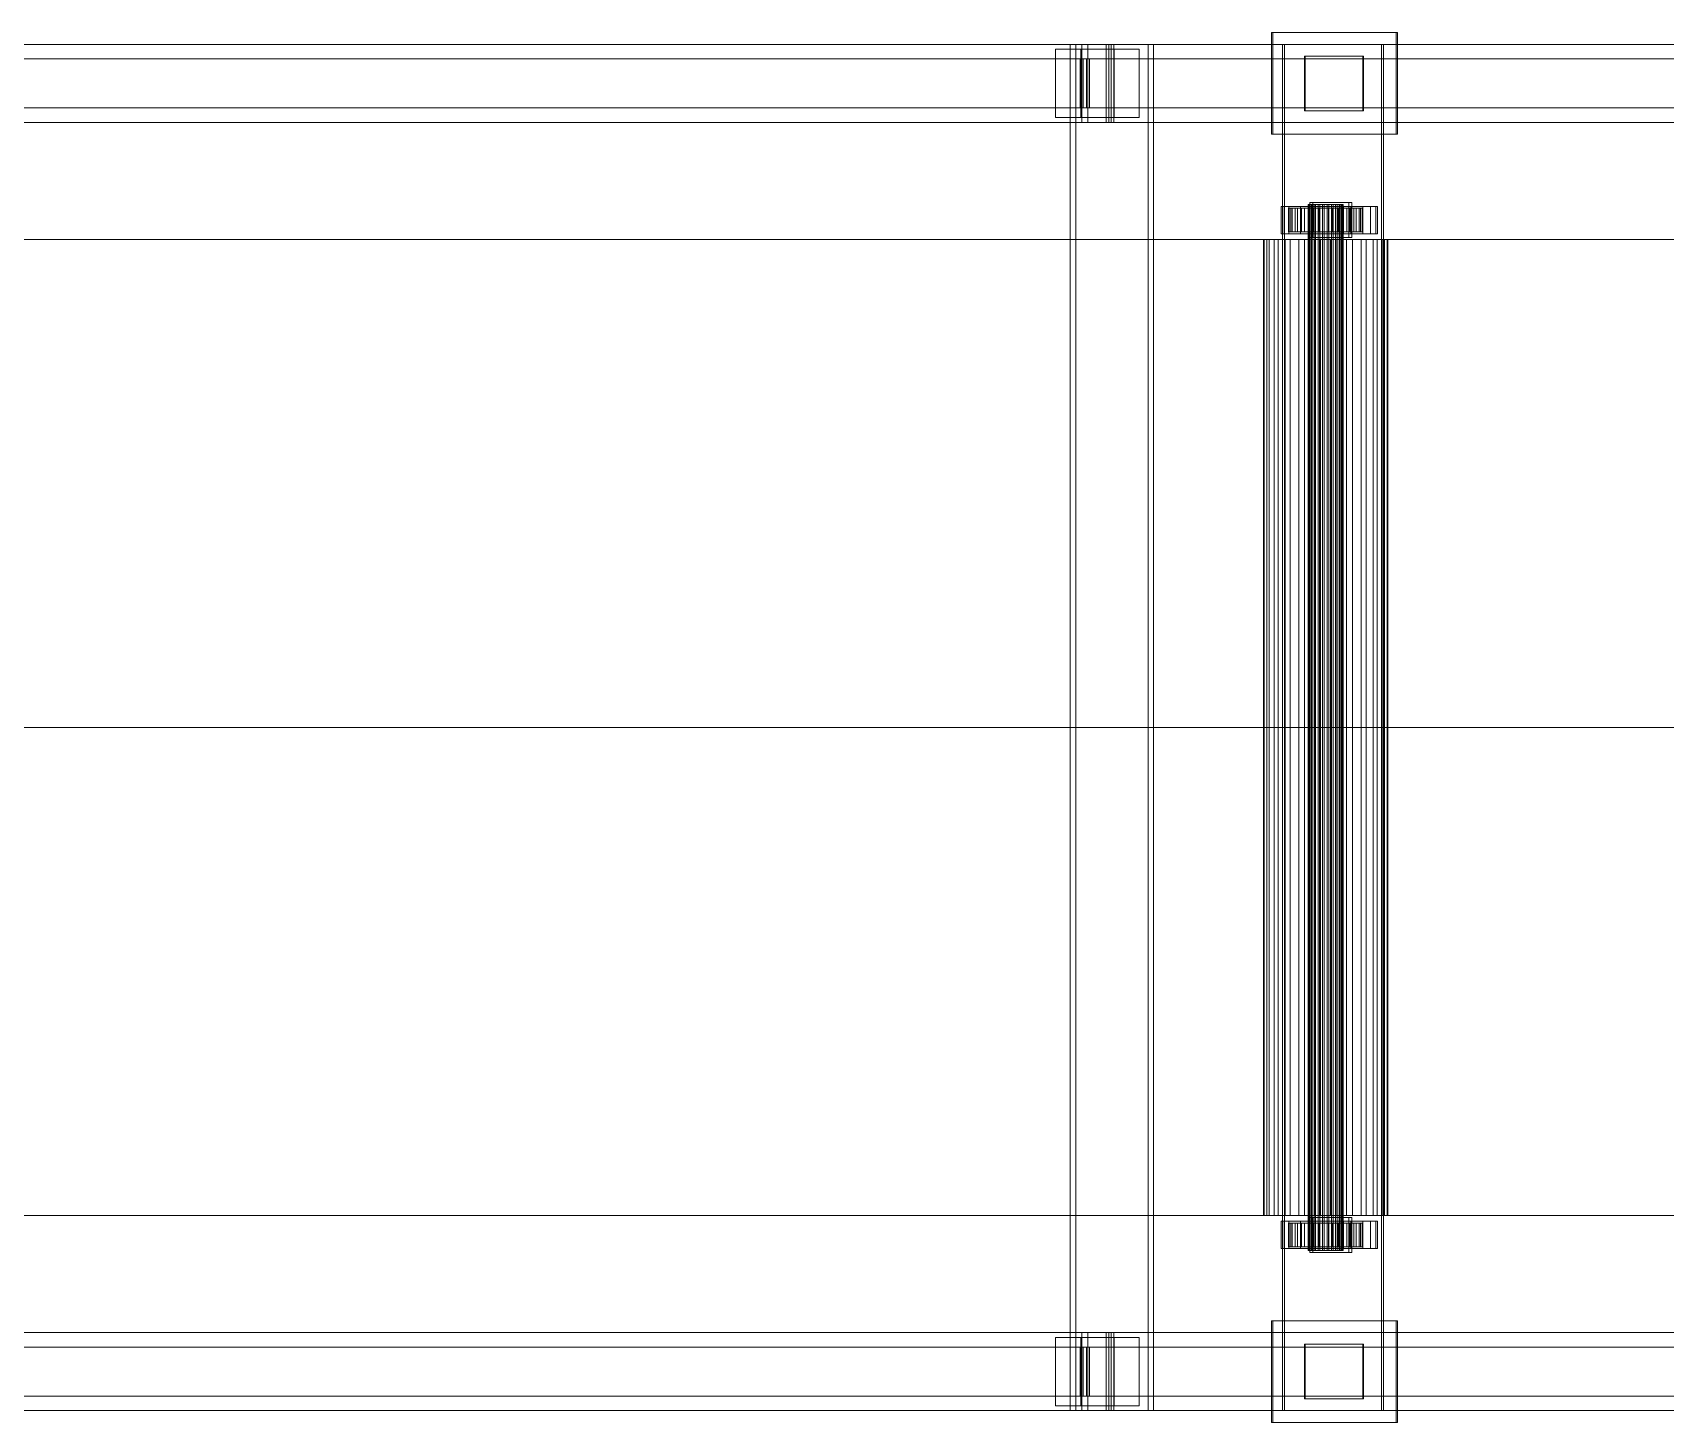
# Model space of a CAD drawing. Header units: millimetres. Extents: x -1970 to 34302, y -65268 to 6837.
# Drawn here: x 28272 to 29108, y -18356 to -17644 of the extents above; entities that cross this region are included whole.
import ezdxf

# ---------------------------------------------------------------- set-up
doc = ezdxf.new("R2010")
doc.units = ezdxf.units.MM
doc.layers.add('superior_C07', color=7, linetype='Continuous', lineweight=0)

msp = doc.modelspace()

# ---------------------------------------------------------------- linework, layer by layer
at = {"layer": 'superior_C07'}
for p, q in [((28970.575, -17644), (28906.783, -17644)), ((28906.783, -17644), (28906.783, -17696)), ((28907.427, -17644), (28906.783, -17644)), ((28907.427, -17696), (28907.427, -17644)), ((28907.427, -17644), (28971.219, -17644)), ((28970.575, -17696), (28970.575, -17644)), ((28970.575, -17644), (28971.219, -17644)), ((28971.219, -17644), (28971.219, -17696)), ((28809.503, -17650), (27613.393, -17650)), ((27616.612, -17650), (28812.721, -17650)), ((28823.429, -17650), (27621.687, -17650)), ((27622.801, -17650), (28824.543, -17650)), ((28826.063, -17652.5), (28796.161, -17652.5)), ((28796.161, -17652.5), (28796.161, -17687.5)), ((28809.034, -17652.5), (28796.161, -17652.5)), ((28843.519, -17650), (28803.648, -17650)), ((28803.648, -17650), (28803.648, -18350)), ((28806.464, -17650), (28803.648, -17650)), ((28806.464, -18350), (28806.464, -17650)), ((28806.464, -17650), (28846.335, -17650)), ((28809.034, -17687.5), (28809.034, -17652.5)), ((28809.034, -17652.5), (28838.937, -17652.5)), ((28809.503, -17650), (28809.503, -17690)), ((28812.721, -17650), (28809.503, -17650)), ((30005.612, -17650), (28809.503, -17650)), ((28812.721, -17690), (28812.721, -17650)), ((28812.721, -17650), (30008.831, -17650)), ((28821.974, -17650), (28825.997, -17650)), ((28821.974, -17690), (28821.974, -17650)), ((30018.084, -17650), (28821.974, -17650)), ((28823.429, -17650), (28823.429, -17690)), ((28824.543, -17650), (28823.429, -17650)), ((28824.543, -17690), (28824.543, -17650)), ((28825.997, -17650), (28825.997, -17690)), ((28825.997, -17650), (30022.107, -17650)), ((28826.063, -17687.5), (28826.063, -17652.5)), ((28826.063, -17652.5), (28838.937, -17652.5)), ((28838.937, -17652.5), (28838.937, -17687.5)), ((28843.519, -18350), (28843.519, -17650)), ((28843.519, -17650), (28846.335, -17650)), ((28846.335, -17650), (28846.335, -18350)), ((28963.031, -17650), (28912.396, -17650)), ((28912.396, -17650), (28912.396, -18350)), ((28913.361, -17650), (28912.396, -17650)), ((28913.361, -18350), (28913.361, -17650)), ((28913.361, -17650), (28963.997, -17650)), ((28953.47, -17656), (28923.567, -17656)), ((28923.567, -17656), (28923.567, -17684)), ((28923.889, -17656), (28923.567, -17656)), ((28923.889, -17684), (28923.889, -17656)), ((28923.889, -17656), (28953.791, -17656)), ((28953.47, -17684), (28953.47, -17656)), ((28953.47, -17656), (28953.791, -17656)), ((28953.791, -17656), (28953.791, -17684)), ((28963.031, -18350), (28963.031, -17650)), ((28963.031, -17650), (28963.997, -17650)), ((28963.997, -17650), (28963.997, -18350)), ((28808.79, -17657.5), (27619.922, -17657.5)), ((27624.566, -17657.5), (28813.434, -17657.5)), ((28808.79, -17657.5), (28808.79, -17682.5)), ((28813.434, -17657.5), (28808.79, -17657.5)), ((28811.892, -17657.5), (28810.332, -17657.5)), ((28810.332, -17657.5), (28810.332, -17682.5)), ((28810.332, -17657.5), (30019.315, -17657.5)), ((28811.892, -17682.5), (28811.892, -17657.5)), ((30020.875, -17657.5), (28811.892, -17657.5)), ((28813.434, -17682.5), (28813.434, -17657.5)), ((27619.922, -17682.5), (28808.79, -17682.5)), ((27624.566, -17682.5), (28813.434, -17682.5)), ((28796.161, -17687.5), (28826.063, -17687.5)), ((28809.034, -17687.5), (28796.161, -17687.5)), ((28808.79, -17682.5), (28813.434, -17682.5)), ((28838.937, -17687.5), (28809.034, -17687.5)), ((28810.332, -17682.5), (28811.892, -17682.5)), ((28810.332, -17682.5), (30019.315, -17682.5)), ((28811.892, -17682.5), (30020.875, -17682.5)), ((28838.937, -17687.5), (28826.063, -17687.5)), ((28923.567, -17684), (28953.47, -17684)), ((28923.567, -17684), (28923.889, -17684)), ((28953.791, -17684), (28923.889, -17684)), ((28953.791, -17684), (28953.47, -17684)), ((27613.393, -17690), (28809.503, -17690)), ((27616.612, -17690), (28812.721, -17690)), ((27621.687, -17690), (28823.429, -17690)), ((27622.801, -17690), (28824.543, -17690)), ((28809.503, -17690), (28812.721, -17690)), ((28809.503, -17690), (30005.612, -17690)), ((28812.721, -17690), (30008.831, -17690)), ((28825.997, -17690), (28821.974, -17690)), ((28821.974, -17690), (30018.084, -17690)), ((28823.429, -17690), (28824.543, -17690)), ((28825.997, -17690), (30022.107, -17690)), ((28906.783, -17696), (28970.575, -17696)), ((28906.783, -17696), (28907.427, -17696)), ((28971.219, -17696), (28907.427, -17696)), ((28971.219, -17696), (28970.575, -17696)), ((28946.233, -17731), (28926.298, -17731)), ((28926.298, -17731), (28926.298, -17749)), ((28927.826, -17731), (28926.298, -17731)), ((28927.826, -17749), (28927.826, -17731)), ((28927.826, -17731), (28947.762, -17731)), ((28946.233, -17749), (28946.233, -17731)), ((28946.233, -17731), (28947.762, -17731)), ((28947.762, -17731), (28947.762, -17749)), ((28921.6, -17733), (28911.632, -17733)), ((28911.632, -17733), (28911.632, -17747)), ((28915.494, -17733), (28911.632, -17733)), ((28960.188, -17733), (28912.343, -17733)), ((28912.343, -17733), (28912.343, -17747)), ((28913.148, -17733), (28912.343, -17733)), ((28913.148, -17747), (28913.148, -17733)), ((28913.148, -17733), (28960.992, -17733)), ((28915.726, -17734), (28915.476, -17734)), ((28915.476, -17734), (28925.444, -17734)), ((28915.476, -17746), (28915.476, -17734)), ((28915.476, -17734), (28916.517, -17734)), ((28915.494, -17747), (28915.494, -17733)), ((28915.494, -17733), (28925.462, -17733)), ((28917.249, -17734), (28915.726, -17734)), ((28915.726, -17734), (28925.562, -17734)), ((28915.726, -17746), (28915.726, -17734)), ((28916.517, -17734), (28925.937, -17734)), ((28916.517, -17746), (28916.517, -17734)), ((28916.517, -17734), (28918.778, -17734)), ((28919.942, -17734), (28917.249, -17734)), ((28917.249, -17734), (28926.284, -17734)), ((28917.249, -17746), (28917.249, -17734)), ((28918.778, -17734), (28927.008, -17734)), ((28918.778, -17746), (28918.778, -17734)), ((28918.778, -17734), (28922.104, -17734)), ((28923.622, -17734), (28919.942, -17734)), ((28919.942, -17734), (28927.559, -17734)), ((28919.942, -17746), (28919.942, -17734)), ((28921.6, -17747), (28921.6, -17733)), ((28921.6, -17733), (28925.462, -17733)), ((28922.104, -17734), (28928.583, -17734)), ((28922.104, -17746), (28922.104, -17734)), ((28922.104, -17734), (28926.269, -17734)), ((28928.036, -17734), (28923.622, -17734)), ((28923.622, -17734), (28929.302, -17734)), ((28923.622, -17746), (28923.622, -17734)), ((28925.562, -17732), (28925.444, -17732)), ((28925.444, -17732), (28925.937, -17732)), ((28925.444, -18268), (28925.444, -17732)), ((28925.444, -17734), (28925.562, -17734)), ((28925.444, -17734), (28925.444, -17746)), ((28925.937, -17734), (28925.444, -17734)), ((28925.462, -17733), (28925.462, -17747)), ((28926.284, -17732), (28925.562, -17732)), ((28925.562, -18268), (28925.562, -17732)), ((28925.562, -17734), (28926.284, -17734)), ((28925.562, -17734), (28925.562, -17746)), ((28925.937, -17732), (28927.008, -17732)), ((28925.937, -18268), (28925.937, -17732)), ((28925.937, -17734), (28925.937, -17746)), ((28927.008, -17734), (28925.937, -17734)), ((28926.269, -17734), (28930.556, -17734)), ((28926.269, -17746), (28926.269, -17734)), ((28926.269, -17734), (28930.99, -17734)), ((28927.559, -17732), (28926.284, -17732)), ((28926.284, -18268), (28926.284, -17732)), ((28926.284, -17734), (28927.559, -17734)), ((28926.284, -17734), (28926.284, -17746)), ((28927.008, -17732), (28928.583, -17732)), ((28927.008, -18268), (28927.008, -17732)), ((28927.008, -17734), (28927.008, -17746)), ((28928.583, -17734), (28927.008, -17734)), ((28929.302, -17732), (28927.559, -17732)), ((28927.559, -18268), (28927.559, -17732)), ((28927.559, -17734), (28929.302, -17734)), ((28927.559, -17734), (28927.559, -17746)), ((28932.886, -17734), (28928.036, -17734)), ((28928.036, -17734), (28931.393, -17734)), ((28928.036, -17746), (28928.036, -17734)), ((28928.583, -17732), (28930.556, -17732)), ((28928.583, -18268), (28928.583, -17732)), ((28928.583, -17734), (28928.583, -17746)), ((28930.556, -17734), (28928.583, -17734)), ((28931.393, -17732), (28929.302, -17732)), ((28929.302, -18268), (28929.302, -17732)), ((28929.302, -17734), (28931.393, -17734)), ((28929.302, -17734), (28929.302, -17746)), ((28930.556, -17732), (28932.792, -17732)), ((28930.556, -18268), (28930.556, -17732)), ((28930.556, -17734), (28930.556, -17746)), ((28932.792, -17734), (28930.556, -17734)), ((28930.99, -17734), (28932.792, -17734)), ((28930.99, -17746), (28930.99, -17734)), ((28930.99, -17734), (28935.943, -17734)), ((28933.691, -17732), (28931.393, -17732)), ((28931.393, -18268), (28931.393, -17732)), ((28931.393, -17734), (28933.691, -17734)), ((28931.393, -17734), (28931.393, -17746)), ((28932.792, -17732), (28935.139, -17732)), ((28932.792, -18268), (28932.792, -17732)), ((28932.792, -17734), (28932.792, -17746)), ((28935.139, -17734), (28932.792, -17734)), ((28937.84, -17734), (28932.886, -17734)), ((28932.886, -17734), (28933.691, -17734)), ((28932.886, -17746), (28932.886, -17734)), ((28936.037, -17732), (28933.691, -17732)), ((28933.691, -18268), (28933.691, -17732)), ((28933.691, -17734), (28936.037, -17734)), ((28933.691, -17734), (28933.691, -17746)), ((28935.139, -17732), (28937.436, -17732)), ((28935.139, -18268), (28935.139, -17732)), ((28935.943, -17734), (28935.139, -17734)), ((28935.139, -17734), (28935.139, -17746)), ((28937.436, -17734), (28935.139, -17734)), ((28935.943, -17746), (28935.943, -17734)), ((28935.943, -17734), (28940.793, -17734)), ((28938.273, -17732), (28936.037, -17732)), ((28936.037, -18268), (28936.037, -17732)), ((28937.84, -17734), (28936.037, -17734)), ((28936.037, -17734), (28938.273, -17734)), ((28936.037, -17734), (28936.037, -17746)), ((28937.436, -17732), (28939.527, -17732)), ((28937.436, -18268), (28937.436, -17732)), ((28940.793, -17734), (28937.436, -17734)), ((28937.436, -17734), (28937.436, -17746)), ((28939.527, -17734), (28937.436, -17734)), ((28942.56, -17734), (28937.84, -17734)), ((28937.84, -17746), (28937.84, -17734)), ((28940.246, -17732), (28938.273, -17732)), ((28938.273, -18268), (28938.273, -17732)), ((28942.56, -17734), (28938.273, -17734)), ((28938.273, -17734), (28940.246, -17734)), ((28938.273, -17734), (28938.273, -17746)), ((28939.527, -17732), (28941.27, -17732)), ((28939.527, -18268), (28939.527, -17732)), ((28945.208, -17734), (28939.527, -17734)), ((28939.527, -17734), (28939.527, -17746)), ((28941.27, -17734), (28939.527, -17734)), ((28941.822, -17732), (28940.246, -17732)), ((28940.246, -18268), (28940.246, -17732)), ((28946.725, -17734), (28940.246, -17734)), ((28940.246, -17734), (28941.822, -17734)), ((28940.246, -17734), (28940.246, -17746)), ((28940.793, -17746), (28940.793, -17734)), ((28940.793, -17734), (28945.208, -17734)), ((28941.27, -17732), (28942.546, -17732)), ((28941.27, -18268), (28941.27, -17732)), ((28948.887, -17734), (28941.27, -17734)), ((28941.27, -17734), (28941.27, -17746)), ((28942.546, -17734), (28941.27, -17734)), ((28942.892, -17732), (28941.822, -17732)), ((28941.822, -18268), (28941.822, -17732)), ((28950.052, -17734), (28941.822, -17734)), ((28941.822, -17734), (28942.892, -17734)), ((28941.822, -17734), (28941.822, -17746)), ((28942.546, -17732), (28943.267, -17732)), ((28942.546, -18268), (28942.546, -17732)), ((28951.58, -17734), (28942.546, -17734)), ((28942.546, -17734), (28942.546, -17746)), ((28943.267, -17734), (28942.546, -17734)), ((28946.725, -17734), (28942.56, -17734)), ((28942.56, -17746), (28942.56, -17734)), ((28943.386, -17732), (28942.892, -17732)), ((28942.892, -18268), (28942.892, -17732)), ((28952.312, -17734), (28942.892, -17734)), ((28942.892, -17734), (28943.386, -17734)), ((28942.892, -17734), (28942.892, -17746)), ((28943.267, -17732), (28943.386, -17732)), ((28943.267, -18268), (28943.267, -17732)), ((28953.104, -17734), (28943.267, -17734)), ((28943.267, -17734), (28943.267, -17746)), ((28943.386, -17734), (28943.267, -17734)), ((28943.386, -17732), (28943.386, -18268)), ((28943.386, -17734), (28953.353, -17734)), ((28943.386, -17746), (28943.386, -17734)), ((28953.496, -17733), (28943.529, -17733)), ((28943.529, -17733), (28943.529, -17747)), ((28947.391, -17733), (28943.529, -17733)), ((28945.208, -17746), (28945.208, -17734)), ((28945.208, -17734), (28948.887, -17734)), ((28950.052, -17734), (28946.725, -17734)), ((28946.725, -17746), (28946.725, -17734)), ((28947.391, -17747), (28947.391, -17733)), ((28947.391, -17733), (28957.358, -17733)), ((28948.887, -17746), (28948.887, -17734)), ((28948.887, -17734), (28951.58, -17734)), ((28952.312, -17734), (28950.052, -17734)), ((28950.052, -17746), (28950.052, -17734)), ((28951.58, -17746), (28951.58, -17734)), ((28951.58, -17734), (28953.104, -17734)), ((28953.353, -17734), (28952.312, -17734)), ((28952.312, -17746), (28952.312, -17734)), ((28953.104, -17746), (28953.104, -17734)), ((28953.104, -17734), (28953.353, -17734)), ((28953.353, -17734), (28953.353, -17746)), ((28953.496, -17747), (28953.496, -17733)), ((28953.496, -17733), (28957.358, -17733)), ((28957.358, -17733), (28957.358, -17747)), ((28960.188, -17747), (28960.188, -17733)), ((28960.188, -17733), (28960.992, -17733)), ((28960.992, -17733), (28960.992, -17747)), ((28911.632, -17747), (28921.6, -17747)), ((28911.632, -17747), (28915.494, -17747)), ((28912.343, -17747), (28960.188, -17747)), ((28912.343, -17747), (28913.148, -17747)), ((28960.992, -17747), (28913.148, -17747)), ((28925.444, -17746), (28915.476, -17746)), ((28915.476, -17746), (28915.726, -17746)), ((28916.517, -17746), (28915.476, -17746)), ((28925.462, -17747), (28915.494, -17747)), ((28925.562, -17746), (28915.726, -17746)), ((28915.726, -17746), (28917.249, -17746)), ((28925.937, -17746), (28916.517, -17746)), ((28918.778, -17746), (28916.517, -17746)), ((28926.284, -17746), (28917.249, -17746)), ((28917.249, -17746), (28919.942, -17746)), ((28927.008, -17746), (28918.778, -17746)), ((28922.104, -17746), (28918.778, -17746)), ((28927.559, -17746), (28919.942, -17746)), ((28919.942, -17746), (28923.622, -17746)), ((28925.462, -17747), (28921.6, -17747)), ((28928.583, -17746), (28922.104, -17746)), ((28926.269, -17746), (28922.104, -17746)), ((28929.302, -17746), (28923.622, -17746)), ((28923.622, -17746), (28928.036, -17746)), ((28925.562, -17746), (28925.444, -17746)), ((28925.444, -17746), (28925.937, -17746)), ((28926.284, -17746), (28925.562, -17746)), ((28925.937, -17746), (28927.008, -17746)), ((28930.556, -17746), (28926.269, -17746)), ((28930.99, -17746), (28926.269, -17746)), ((28927.559, -17746), (28926.284, -17746)), ((28927.008, -17746), (28928.583, -17746)), ((28929.302, -17746), (28927.559, -17746)), ((28931.393, -17746), (28928.036, -17746)), ((28928.036, -17746), (28932.886, -17746)), ((28928.583, -17746), (28930.556, -17746)), ((28931.393, -17746), (28929.302, -17746)), ((28930.556, -17746), (28932.792, -17746)), ((28932.792, -17746), (28930.99, -17746)), ((28935.943, -17746), (28930.99, -17746)), ((28933.691, -17746), (28931.393, -17746)), ((28932.792, -17746), (28935.139, -17746)), ((28933.691, -17746), (28932.886, -17746)), ((28932.886, -17746), (28937.84, -17746)), ((28936.037, -17746), (28933.691, -17746)), ((28935.139, -17746), (28935.943, -17746)), ((28935.139, -17746), (28937.436, -17746)), ((28940.793, -17746), (28935.943, -17746)), ((28938.273, -17746), (28936.037, -17746)), ((28936.037, -17746), (28937.84, -17746)), ((28937.436, -17746), (28940.793, -17746)), ((28937.436, -17746), (28939.527, -17746)), ((28937.84, -17746), (28942.56, -17746)), ((28940.246, -17746), (28938.273, -17746)), ((28938.273, -17746), (28942.56, -17746)), ((28939.527, -17746), (28945.208, -17746)), ((28939.527, -17746), (28941.27, -17746)), ((28941.822, -17746), (28940.246, -17746)), ((28940.246, -17746), (28946.725, -17746)), ((28945.208, -17746), (28940.793, -17746)), ((28941.27, -17746), (28948.887, -17746)), ((28941.27, -17746), (28942.546, -17746)), ((28942.892, -17746), (28941.822, -17746)), ((28941.822, -17746), (28950.052, -17746)), ((28942.546, -17746), (28951.58, -17746)), ((28942.546, -17746), (28943.267, -17746)), ((28942.56, -17746), (28946.725, -17746)), ((28943.386, -17746), (28942.892, -17746)), ((28942.892, -17746), (28952.312, -17746)), ((28943.267, -17746), (28953.104, -17746)), ((28943.267, -17746), (28943.386, -17746)), ((28953.353, -17746), (28943.386, -17746)), ((28943.529, -17747), (28953.496, -17747)), ((28943.529, -17747), (28947.391, -17747)), ((28948.887, -17746), (28945.208, -17746)), ((28946.725, -17746), (28950.052, -17746)), ((28957.358, -17747), (28947.391, -17747)), ((28951.58, -17746), (28948.887, -17746)), ((28950.052, -17746), (28952.312, -17746)), ((28953.104, -17746), (28951.58, -17746)), ((28952.312, -17746), (28953.353, -17746)), ((28953.353, -17746), (28953.104, -17746)), ((28957.358, -17747), (28953.496, -17747)), ((28960.992, -17747), (28960.188, -17747)), ((27618.221, -17750), (31954.118, -17750)), ((31954.52, -17750), (27618.623, -17750)), ((27954.535, -17750), (28931.357, -17750)), ((28931.84, -17750), (27955.017, -17750)), ((28902.939, -17750), (28902.519, -17750)), ((28902.519, -17750), (28904.272, -17750)), ((28902.519, -18250), (28902.519, -17750)), ((28905.504, -17750), (28902.939, -17750)), ((28902.939, -18250), (28902.939, -17750)), ((28904.272, -17750), (28908.079, -17750)), ((28904.272, -18250), (28904.272, -17750)), ((28910.04, -17750), (28905.504, -17750)), ((28905.504, -18250), (28905.504, -17750)), ((28908.079, -17750), (28913.681, -17750)), ((28908.079, -18250), (28908.079, -17750)), ((28916.237, -17750), (28910.04, -17750)), ((28910.04, -18250), (28910.04, -17750)), ((28913.681, -17750), (28920.696, -17750)), ((28913.681, -18250), (28913.681, -17750)), ((28923.672, -17750), (28916.237, -17750)), ((28916.237, -18250), (28916.237, -17750)), ((28920.696, -17750), (28928.646, -17750)), ((28920.696, -18250), (28920.696, -17750)), ((28931.84, -17750), (28923.672, -17750)), ((28923.672, -18250), (28923.672, -17750)), ((28926.298, -17749), (28946.233, -17749)), ((28927.826, -17749), (28926.298, -17749)), ((28947.762, -17749), (28927.826, -17749)), ((28928.646, -17750), (28936.989, -17750)), ((28928.646, -18250), (28928.646, -17750)), ((28931.357, -17750), (28931.357, -18000)), ((28931.357, -17750), (28931.84, -17750)), ((28931.357, -17750), (29908.18, -17750)), ((28931.84, -18000), (28931.84, -17750)), ((29908.663, -17750), (28931.84, -17750)), ((28940.183, -17750), (28931.84, -17750)), ((28931.84, -18250), (28931.84, -17750)), ((28936.989, -17750), (28945.157, -17750)), ((28936.989, -18250), (28936.989, -17750)), ((28948.133, -17750), (28940.183, -17750)), ((28940.183, -18250), (28940.183, -17750)), ((28945.157, -17750), (28952.593, -17750)), ((28945.157, -18250), (28945.157, -17750)), ((28947.762, -17749), (28946.233, -17749)), ((28955.148, -17750), (28948.133, -17750)), ((28948.133, -18250), (28948.133, -17750)), ((28952.593, -17750), (28958.789, -17750)), ((28952.593, -18250), (28952.593, -17750)), ((28960.75, -17750), (28955.148, -17750)), ((28955.148, -18250), (28955.148, -17750)), ((28958.789, -17750), (28963.325, -17750)), ((28958.789, -18250), (28958.789, -17750)), ((28964.558, -17750), (28960.75, -17750)), ((28960.75, -18250), (28960.75, -17750)), ((28963.325, -17750), (28965.891, -17750)), ((28963.325, -18250), (28963.325, -17750)), ((28966.311, -17750), (28964.558, -17750)), ((28964.558, -18250), (28964.558, -17750)), ((28965.891, -17750), (28966.311, -17750)), ((28965.891, -18250), (28965.891, -17750)), ((28966.311, -17750), (28966.311, -18250)), ((27954.535, -18000), (28931.357, -18000)), ((28931.84, -18000), (27955.017, -18000)), ((28931.357, -18000), (28931.357, -18250)), ((28931.357, -18000), (29908.18, -18000)), ((28931.84, -18250), (28931.84, -18000)), ((29908.663, -18000), (28931.84, -18000)), ((31954.118, -18250), (27618.221, -18250)), ((27618.623, -18250), (31954.52, -18250)), ((27954.535, -18250), (28931.357, -18250)), ((27955.017, -18250), (28931.84, -18250)), ((28904.272, -18250), (28902.519, -18250)), ((28902.519, -18250), (28902.939, -18250)), ((28902.939, -18250), (28905.504, -18250)), ((28908.079, -18250), (28904.272, -18250)), ((28905.504, -18250), (28910.04, -18250)), ((28913.681, -18250), (28908.079, -18250)), ((28910.04, -18250), (28916.237, -18250)), ((28921.6, -18253), (28911.632, -18253)), ((28911.632, -18253), (28911.632, -18267)), ((28915.494, -18253), (28911.632, -18253)), ((28960.188, -18253), (28912.343, -18253)), ((28912.343, -18253), (28912.343, -18267)), ((28913.148, -18253), (28912.343, -18253)), ((28913.148, -18267), (28913.148, -18253)), ((28913.148, -18253), (28960.992, -18253)), ((28920.696, -18250), (28913.681, -18250)), ((28915.726, -18254), (28915.476, -18254)), ((28915.476, -18254), (28925.444, -18254)), ((28915.476, -18266), (28915.476, -18254)), ((28915.476, -18254), (28916.517, -18254)), ((28915.494, -18267), (28915.494, -18253)), ((28915.494, -18253), (28925.462, -18253)), ((28917.249, -18254), (28915.726, -18254)), ((28915.726, -18254), (28925.562, -18254)), ((28915.726, -18266), (28915.726, -18254)), ((28916.237, -18250), (28923.672, -18250)), ((28916.517, -18254), (28925.937, -18254)), ((28916.517, -18266), (28916.517, -18254)), ((28916.517, -18254), (28918.778, -18254)), ((28919.942, -18254), (28917.249, -18254)), ((28917.249, -18254), (28926.284, -18254)), ((28917.249, -18266), (28917.249, -18254)), ((28918.778, -18254), (28927.008, -18254)), ((28918.778, -18266), (28918.778, -18254)), ((28918.778, -18254), (28922.104, -18254)), ((28923.622, -18254), (28919.942, -18254)), ((28919.942, -18254), (28927.559, -18254)), ((28919.942, -18266), (28919.942, -18254)), ((28928.646, -18250), (28920.696, -18250)), ((28921.6, -18267), (28921.6, -18253)), ((28921.6, -18253), (28925.462, -18253)), ((28922.104, -18254), (28928.583, -18254)), ((28922.104, -18266), (28922.104, -18254)), ((28922.104, -18254), (28926.269, -18254)), ((28928.036, -18254), (28923.622, -18254)), ((28923.622, -18254), (28929.302, -18254)), ((28923.622, -18266), (28923.622, -18254)), ((28923.672, -18250), (28931.84, -18250)), ((28925.444, -18254), (28925.562, -18254)), ((28925.444, -18254), (28925.444, -18266)), ((28925.937, -18254), (28925.444, -18254)), ((28925.462, -18253), (28925.462, -18267)), ((28925.562, -18254), (28926.284, -18254)), ((28925.562, -18254), (28925.562, -18266)), ((28925.937, -18254), (28925.937, -18266)), ((28927.008, -18254), (28925.937, -18254)), ((28926.269, -18254), (28930.556, -18254)), ((28926.269, -18266), (28926.269, -18254)), ((28926.269, -18254), (28930.99, -18254)), ((28926.284, -18254), (28927.559, -18254)), ((28926.284, -18254), (28926.284, -18266)), ((28946.233, -18251), (28926.298, -18251)), ((28926.298, -18251), (28926.298, -18269)), ((28927.826, -18251), (28926.298, -18251)), ((28927.008, -18254), (28927.008, -18266)), ((28928.583, -18254), (28927.008, -18254)), ((28927.559, -18254), (28929.302, -18254)), ((28927.559, -18254), (28927.559, -18266)), ((28927.826, -18269), (28927.826, -18251)), ((28927.826, -18251), (28947.762, -18251)), ((28932.886, -18254), (28928.036, -18254)), ((28928.036, -18254), (28931.393, -18254)), ((28928.036, -18266), (28928.036, -18254)), ((28928.583, -18254), (28928.583, -18266)), ((28930.556, -18254), (28928.583, -18254)), ((28936.989, -18250), (28928.646, -18250)), ((28929.302, -18254), (28931.393, -18254)), ((28929.302, -18254), (28929.302, -18266)), ((28930.556, -18254), (28930.556, -18266)), ((28932.792, -18254), (28930.556, -18254)), ((28930.99, -18254), (28932.792, -18254)), ((28930.99, -18266), (28930.99, -18254)), ((28930.99, -18254), (28935.943, -18254)), ((28931.357, -18250), (28931.84, -18250)), ((28931.357, -18250), (29908.18, -18250)), ((28931.393, -18254), (28933.691, -18254)), ((28931.393, -18254), (28931.393, -18266)), ((28931.84, -18250), (29908.663, -18250)), ((28931.84, -18250), (28940.183, -18250)), ((28932.792, -18254), (28932.792, -18266)), ((28935.139, -18254), (28932.792, -18254)), ((28937.84, -18254), (28932.886, -18254)), ((28932.886, -18254), (28933.691, -18254)), ((28932.886, -18266), (28932.886, -18254)), ((28933.691, -18254), (28936.037, -18254)), ((28933.691, -18254), (28933.691, -18266)), ((28935.943, -18254), (28935.139, -18254)), ((28935.139, -18254), (28935.139, -18266)), ((28937.436, -18254), (28935.139, -18254)), ((28935.943, -18266), (28935.943, -18254)), ((28935.943, -18254), (28940.793, -18254)), ((28937.84, -18254), (28936.037, -18254)), ((28936.037, -18254), (28938.273, -18254)), ((28936.037, -18254), (28936.037, -18266)), ((28945.157, -18250), (28936.989, -18250)), ((28940.793, -18254), (28937.436, -18254)), ((28937.436, -18254), (28937.436, -18266)), ((28939.527, -18254), (28937.436, -18254)), ((28942.56, -18254), (28937.84, -18254)), ((28937.84, -18266), (28937.84, -18254)), ((28942.56, -18254), (28938.273, -18254)), ((28938.273, -18254), (28940.246, -18254)), ((28938.273, -18254), (28938.273, -18266)), ((28945.208, -18254), (28939.527, -18254)), ((28939.527, -18254), (28939.527, -18266)), ((28941.27, -18254), (28939.527, -18254)), ((28940.183, -18250), (28948.133, -18250)), ((28946.725, -18254), (28940.246, -18254)), ((28940.246, -18254), (28941.822, -18254)), ((28940.246, -18254), (28940.246, -18266)), ((28940.793, -18266), (28940.793, -18254)), ((28940.793, -18254), (28945.208, -18254)), ((28948.887, -18254), (28941.27, -18254)), ((28941.27, -18254), (28941.27, -18266)), ((28942.546, -18254), (28941.27, -18254)), ((28950.052, -18254), (28941.822, -18254)), ((28941.822, -18254), (28942.892, -18254)), ((28941.822, -18254), (28941.822, -18266)), ((28951.58, -18254), (28942.546, -18254)), ((28942.546, -18254), (28942.546, -18266)), ((28943.267, -18254), (28942.546, -18254)), ((28946.725, -18254), (28942.56, -18254)), ((28942.56, -18266), (28942.56, -18254)), ((28952.312, -18254), (28942.892, -18254)), ((28942.892, -18254), (28943.386, -18254)), ((28942.892, -18254), (28942.892, -18266)), ((28953.104, -18254), (28943.267, -18254)), ((28943.267, -18254), (28943.267, -18266)), ((28943.386, -18254), (28943.267, -18254)), ((28943.386, -18254), (28953.353, -18254)), ((28943.386, -18266), (28943.386, -18254)), ((28953.496, -18253), (28943.529, -18253)), ((28943.529, -18253), (28943.529, -18267)), ((28947.391, -18253), (28943.529, -18253)), ((28952.593, -18250), (28945.157, -18250)), ((28945.208, -18266), (28945.208, -18254)), ((28945.208, -18254), (28948.887, -18254)), ((28946.233, -18269), (28946.233, -18251)), ((28946.233, -18251), (28947.762, -18251)), ((28950.052, -18254), (28946.725, -18254)), ((28946.725, -18266), (28946.725, -18254)), ((28947.391, -18267), (28947.391, -18253)), ((28947.391, -18253), (28957.358, -18253)), ((28947.762, -18251), (28947.762, -18269)), ((28948.133, -18250), (28955.148, -18250)), ((28948.887, -18266), (28948.887, -18254)), ((28948.887, -18254), (28951.58, -18254)), ((28952.312, -18254), (28950.052, -18254)), ((28950.052, -18266), (28950.052, -18254)), ((28951.58, -18266), (28951.58, -18254)), ((28951.58, -18254), (28953.104, -18254)), ((28953.353, -18254), (28952.312, -18254)), ((28952.312, -18266), (28952.312, -18254)), ((28958.789, -18250), (28952.593, -18250)), ((28953.104, -18266), (28953.104, -18254)), ((28953.104, -18254), (28953.353, -18254)), ((28953.353, -18254), (28953.353, -18266)), ((28953.496, -18267), (28953.496, -18253)), ((28953.496, -18253), (28957.358, -18253)), ((28955.148, -18250), (28960.75, -18250)), ((28957.358, -18253), (28957.358, -18267)), ((28963.325, -18250), (28958.789, -18250)), ((28960.188, -18267), (28960.188, -18253)), ((28960.188, -18253), (28960.992, -18253)), ((28960.75, -18250), (28964.558, -18250)), ((28960.992, -18253), (28960.992, -18267)), ((28965.891, -18250), (28963.325, -18250)), ((28964.558, -18250), (28966.311, -18250)), ((28966.311, -18250), (28965.891, -18250)), ((28925.444, -18266), (28915.476, -18266)), ((28915.476, -18266), (28915.726, -18266)), ((28916.517, -18266), (28915.476, -18266)), ((28925.562, -18266), (28915.726, -18266)), ((28915.726, -18266), (28917.249, -18266)), ((28925.937, -18266), (28916.517, -18266)), ((28918.778, -18266), (28916.517, -18266)), ((28926.284, -18266), (28917.249, -18266)), ((28917.249, -18266), (28919.942, -18266)), ((28927.008, -18266), (28918.778, -18266)), ((28922.104, -18266), (28918.778, -18266)), ((28927.559, -18266), (28919.942, -18266)), ((28919.942, -18266), (28923.622, -18266)), ((28928.583, -18266), (28922.104, -18266)), ((28926.269, -18266), (28922.104, -18266)), ((28929.302, -18266), (28923.622, -18266)), ((28923.622, -18266), (28928.036, -18266)), ((28925.562, -18266), (28925.444, -18266)), ((28925.444, -18266), (28925.937, -18266)), ((28926.284, -18266), (28925.562, -18266)), ((28925.937, -18266), (28927.008, -18266)), ((28930.556, -18266), (28926.269, -18266)), ((28930.99, -18266), (28926.269, -18266)), ((28927.559, -18266), (28926.284, -18266)), ((28927.008, -18266), (28928.583, -18266)), ((28929.302, -18266), (28927.559, -18266)), ((28931.393, -18266), (28928.036, -18266)), ((28928.036, -18266), (28932.886, -18266)), ((28928.583, -18266), (28930.556, -18266)), ((28931.393, -18266), (28929.302, -18266)), ((28930.556, -18266), (28932.792, -18266)), ((28932.792, -18266), (28930.99, -18266)), ((28935.943, -18266), (28930.99, -18266)), ((28933.691, -18266), (28931.393, -18266)), ((28932.792, -18266), (28935.139, -18266)), ((28933.691, -18266), (28932.886, -18266)), ((28932.886, -18266), (28937.84, -18266)), ((28936.037, -18266), (28933.691, -18266)), ((28935.139, -18266), (28935.943, -18266)), ((28935.139, -18266), (28937.436, -18266)), ((28940.793, -18266), (28935.943, -18266)), ((28938.273, -18266), (28936.037, -18266)), ((28936.037, -18266), (28937.84, -18266)), ((28937.436, -18266), (28940.793, -18266)), ((28937.436, -18266), (28939.527, -18266)), ((28937.84, -18266), (28942.56, -18266)), ((28940.246, -18266), (28938.273, -18266)), ((28938.273, -18266), (28942.56, -18266)), ((28939.527, -18266), (28945.208, -18266)), ((28939.527, -18266), (28941.27, -18266)), ((28941.822, -18266), (28940.246, -18266)), ((28940.246, -18266), (28946.725, -18266)), ((28945.208, -18266), (28940.793, -18266)), ((28941.27, -18266), (28948.887, -18266)), ((28941.27, -18266), (28942.546, -18266)), ((28942.892, -18266), (28941.822, -18266)), ((28941.822, -18266), (28950.052, -18266)), ((28942.546, -18266), (28951.58, -18266)), ((28942.546, -18266), (28943.267, -18266)), ((28942.56, -18266), (28946.725, -18266)), ((28943.386, -18266), (28942.892, -18266)), ((28942.892, -18266), (28952.312, -18266)), ((28943.267, -18266), (28953.104, -18266)), ((28943.267, -18266), (28943.386, -18266)), ((28953.353, -18266), (28943.386, -18266)), ((28948.887, -18266), (28945.208, -18266)), ((28946.725, -18266), (28950.052, -18266)), ((28951.58, -18266), (28948.887, -18266)), ((28950.052, -18266), (28952.312, -18266)), ((28953.104, -18266), (28951.58, -18266)), ((28952.312, -18266), (28953.353, -18266)), ((28953.353, -18266), (28953.104, -18266)), ((28911.632, -18267), (28921.6, -18267)), ((28911.632, -18267), (28915.494, -18267)), ((28912.343, -18267), (28960.188, -18267)), ((28912.343, -18267), (28913.148, -18267)), ((28960.992, -18267), (28913.148, -18267)), ((28925.462, -18267), (28915.494, -18267)), ((28925.462, -18267), (28921.6, -18267)), ((28925.937, -18268), (28925.444, -18268)), ((28925.444, -18268), (28925.562, -18268)), ((28925.562, -18268), (28926.284, -18268)), ((28927.008, -18268), (28925.937, -18268)), ((28926.284, -18268), (28927.559, -18268)), ((28926.298, -18269), (28946.233, -18269)), ((28927.826, -18269), (28926.298, -18269)), ((28928.583, -18268), (28927.008, -18268)), ((28927.559, -18268), (28929.302, -18268)), ((28947.762, -18269), (28927.826, -18269)), ((28930.556, -18268), (28928.583, -18268)), ((28929.302, -18268), (28931.393, -18268)), ((28932.792, -18268), (28930.556, -18268)), ((28931.393, -18268), (28933.691, -18268)), ((28935.139, -18268), (28932.792, -18268)), ((28933.691, -18268), (28936.037, -18268)), ((28937.436, -18268), (28935.139, -18268)), ((28936.037, -18268), (28938.273, -18268)), ((28939.527, -18268), (28937.436, -18268)), ((28938.273, -18268), (28940.246, -18268)), ((28941.27, -18268), (28939.527, -18268)), ((28940.246, -18268), (28941.822, -18268)), ((28942.546, -18268), (28941.27, -18268)), ((28941.822, -18268), (28942.892, -18268)), ((28943.267, -18268), (28942.546, -18268)), ((28942.892, -18268), (28943.386, -18268)), ((28943.386, -18268), (28943.267, -18268)), ((28943.529, -18267), (28953.496, -18267)), ((28943.529, -18267), (28947.391, -18267)), ((28947.762, -18269), (28946.233, -18269)), ((28957.358, -18267), (28947.391, -18267)), ((28957.358, -18267), (28953.496, -18267)), ((28960.992, -18267), (28960.188, -18267)), ((28970.575, -18304), (28906.783, -18304)), ((28906.783, -18304), (28906.783, -18356)), ((28907.427, -18304), (28906.783, -18304)), ((28907.427, -18356), (28907.427, -18304)), ((28907.427, -18304), (28971.219, -18304)), ((28970.575, -18356), (28970.575, -18304)), ((28970.575, -18304), (28971.219, -18304)), ((28971.219, -18304), (28971.219, -18356)), ((28809.503, -18310), (27613.393, -18310)), ((27616.612, -18310), (28812.721, -18310)), ((28823.429, -18310), (27621.687, -18310)), ((27622.801, -18310), (28824.543, -18310)), ((28826.063, -18312.5), (28796.161, -18312.5)), ((28796.161, -18312.5), (28796.161, -18347.5)), ((28809.034, -18312.5), (28796.161, -18312.5)), ((28809.034, -18347.5), (28809.034, -18312.5)), ((28809.034, -18312.5), (28838.937, -18312.5)), ((28809.503, -18310), (28809.503, -18350)), ((28812.721, -18310), (28809.503, -18310)), ((30005.612, -18310), (28809.503, -18310)), ((28812.721, -18350), (28812.721, -18310)), ((28812.721, -18310), (30008.831, -18310)), ((28821.974, -18310), (28825.997, -18310)), ((28821.974, -18350), (28821.974, -18310)), ((30018.084, -18310), (28821.974, -18310)), ((28823.429, -18310), (28823.429, -18350)), ((28824.543, -18310), (28823.429, -18310)), ((28824.543, -18350), (28824.543, -18310)), ((28825.997, -18310), (28825.997, -18350)), ((28825.997, -18310), (30022.107, -18310)), ((28826.063, -18347.5), (28826.063, -18312.5)), ((28826.063, -18312.5), (28838.937, -18312.5)), ((28838.937, -18312.5), (28838.937, -18347.5)), ((28953.47, -18316), (28923.567, -18316)), ((28923.567, -18316), (28923.567, -18344)), ((28923.889, -18316), (28923.567, -18316)), ((28923.889, -18344), (28923.889, -18316)), ((28923.889, -18316), (28953.791, -18316)), ((28953.47, -18344), (28953.47, -18316)), ((28953.47, -18316), (28953.791, -18316)), ((28953.791, -18316), (28953.791, -18344)), ((28808.79, -18317.5), (27619.922, -18317.5)), ((27624.566, -18317.5), (28813.434, -18317.5)), ((28808.79, -18317.5), (28808.79, -18342.5)), ((28813.434, -18317.5), (28808.79, -18317.5)), ((28811.892, -18317.5), (28810.332, -18317.5)), ((28810.332, -18317.5), (28810.332, -18342.5)), ((28810.332, -18317.5), (30019.315, -18317.5)), ((28811.892, -18342.5), (28811.892, -18317.5)), ((30020.875, -18317.5), (28811.892, -18317.5)), ((28813.434, -18342.5), (28813.434, -18317.5)), ((27613.393, -18350), (28809.503, -18350)), ((27616.612, -18350), (28812.721, -18350)), ((27619.922, -18342.5), (28808.79, -18342.5)), ((27621.687, -18350), (28823.429, -18350)), ((27622.801, -18350), (28824.543, -18350)), ((27624.566, -18342.5), (28813.434, -18342.5)), ((28796.161, -18347.5), (28826.063, -18347.5)), ((28809.034, -18347.5), (28796.161, -18347.5)), ((28803.648, -18350), (28843.519, -18350)), ((28803.648, -18350), (28806.464, -18350)), ((28846.335, -18350), (28806.464, -18350)), ((28808.79, -18342.5), (28813.434, -18342.5)), ((28838.937, -18347.5), (28809.034, -18347.5)), ((28809.503, -18350), (28812.721, -18350)), ((28809.503, -18350), (30005.612, -18350)), ((28810.332, -18342.5), (28811.892, -18342.5)), ((28810.332, -18342.5), (30019.315, -18342.5)), ((28811.892, -18342.5), (30020.875, -18342.5)), ((28812.721, -18350), (30008.831, -18350)), ((28825.997, -18350), (28821.974, -18350)), ((28821.974, -18350), (30018.084, -18350)), ((28823.429, -18350), (28824.543, -18350)), ((28825.997, -18350), (30022.107, -18350)), ((28838.937, -18347.5), (28826.063, -18347.5)), ((28846.335, -18350), (28843.519, -18350)), ((28912.396, -18350), (28963.031, -18350)), ((28912.396, -18350), (28913.361, -18350)), ((28963.997, -18350), (28913.361, -18350)), ((28923.567, -18344), (28953.47, -18344)), ((28923.567, -18344), (28923.889, -18344)), ((28953.791, -18344), (28923.889, -18344)), ((28953.791, -18344), (28953.47, -18344)), ((28963.997, -18350), (28963.031, -18350)), ((28906.783, -18356), (28970.575, -18356)), ((28906.783, -18356), (28907.427, -18356)), ((28971.219, -18356), (28907.427, -18356)), ((28971.219, -18356), (28970.575, -18356))]:
    msp.add_line(p, q, dxfattribs=at)

doc.saveas('drawing.dxf')
